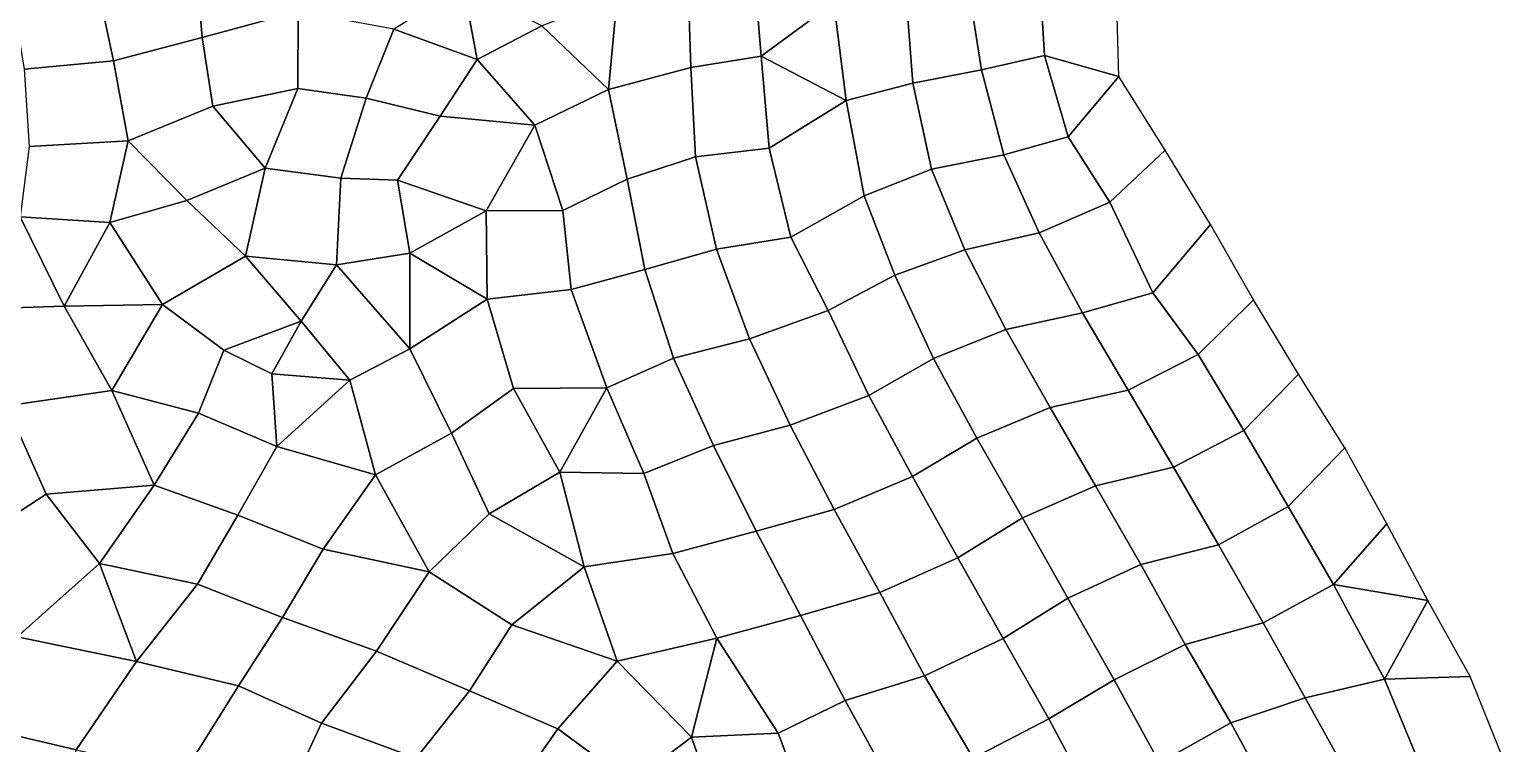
# Model space of a CAD drawing. Extents: x 727294 to 731543, y 8575035 to 8579824.
# Drawn here: x 730097.1 to 730436.2, y 8578290 to 8578454.2 of the extents above; entities that cross this region are included whole.
import ezdxf

# ---------------------------------------------------------------- set-up
doc = ezdxf.new("R2010")
doc.units = 0
for name, color, linetype in [('MESH_BOUND', 25, 'CONTINUOUS'), ('MESH_ELEMS', 250, 'CONTINUOUS'), ('MESH_NODES', 18, 'CONTINUOUS')]:
    doc.layers.add(name, color=color, linetype=linetype)

msp = doc.modelspace()

# ---------------------------------------------------------------- linework, layer by layer
at = {"layer": 'MESH_BOUND', "color": 25}
for points in [[(730347.86, 8578443.42, 34.97), (730347.33, 8578462.77, 33.88)], [(730358.5, 8578426.48, 38.17), (730347.86, 8578443.42, 34.97)], [(730368.91, 8578409.41, 38.16), (730358.5, 8578426.48, 38.17)], [(730378.84, 8578392.04, 38.17), (730368.91, 8578409.41, 38.16)], [(730389.22, 8578374.95, 38.17), (730378.84, 8578392.04, 38.17)], [(730399.89, 8578358.03, 38.17), (730389.22, 8578374.95, 38.17)], [(730409.53, 8578340.51, 38.17), (730399.89, 8578358.03, 38.17)], [(730418.93, 8578322.85, 38.17), (730409.53, 8578340.51, 38.17)], [(730428.71, 8578305.41, 38.17), (730418.93, 8578322.85, 38.17)], [(730436.16, 8578286.85, 38.15), (730428.71, 8578305.41, 38.17)]]:
    msp.add_polyline3d(points, dxfattribs=at)
at = {"layer": 'MESH_ELEMS', "color": 179}
for points in [[(730158.96, 8578458.39, 31.08), (730153.93, 8578475.77, 31.34), (730135.31, 8578470.7, 31.36), (730136.9, 8578452.4, 31.02)], [(730136.9, 8578452.4, 31.02), (730135.31, 8578470.7, 31.36), (730112.92, 8578463.65, 31.32), (730116.46, 8578447.04, 31.12)], [(730248.72, 8578464.25, 28.81), (730249.33, 8578445.47, 28.87), (730265.55, 8578448.08, 28.39), (730263.71, 8578470.49, 28.38)], [(730265.55, 8578448.08, 28.39), (730282.22, 8578460.37, 28.62), (730263.71, 8578470.49, 28.38), (730265.55, 8578448.08, 28.39)], [(730112.92, 8578463.65, 31.32), (730092.63, 8578465.15, 31.59), (730095.89, 8578445.09, 31.83), (730116.46, 8578447.04, 31.12)], [(730181.01, 8578454.32, 30.76), (730200.19, 8578447.32, 30.01), (730196.99, 8578464.14, 30.32), (730181.01, 8578454.32, 30.76)], [(730200.19, 8578447.32, 30.01), (730215.01, 8578455.08, 29.91), (730196.99, 8578464.14, 30.32), (730200.19, 8578447.32, 30.01)], [(730249.33, 8578445.47, 28.87), (730248.72, 8578464.25, 28.81), (730232.38, 8578461.78, 29.69), (730230.42, 8578440.42, 29.57)], [(730316.27, 8578444.98, 29.81), (730313.08, 8578464.87, 29.47), (730299.16, 8578458.82, 29.08), (730300.44, 8578441.89, 29.14)], [(730330.76, 8578448.26, 31.05), (730329.67, 8578466.07, 30.62), (730313.08, 8578464.87, 29.47), (730316.27, 8578444.98, 29.81)], [(730347.33, 8578462.77, 33.88), (730329.67, 8578466.07, 30.62), (730330.76, 8578448.26, 31.05), (730347.86, 8578443.42, 34.97)], [(730215.01, 8578455.08, 29.91), (730230.42, 8578440.42, 29.57), (730232.38, 8578461.78, 29.69), (730215.01, 8578455.08, 29.91)], [(730265.55, 8578448.08, 28.39), (730285.12, 8578437.9, 28.93), (730282.22, 8578460.37, 28.62), (730265.55, 8578448.08, 28.39)], [(730300.44, 8578441.89, 29.14), (730299.16, 8578458.82, 29.08), (730282.22, 8578460.37, 28.62), (730285.12, 8578437.9, 28.93)], [(730158.88, 8578440.69, 30.69), (730158.96, 8578458.39, 31.08), (730136.9, 8578452.4, 31.02), (730139.3, 8578436.61, 30.88)], [(730174.59, 8578438.45, 30.21), (730181.01, 8578454.32, 30.76), (730158.96, 8578458.39, 31.08), (730158.88, 8578440.69, 30.69)], [(730191.66, 8578434.33, 29.93), (730200.19, 8578447.32, 30.01), (730181.01, 8578454.32, 30.76), (730174.59, 8578438.45, 30.21)], [(730215.01, 8578455.08, 29.91), (730200.19, 8578447.32, 30.01), (730213.44, 8578432.26, 29.88), (730230.42, 8578440.42, 29.57)], [(730139.3, 8578436.61, 30.88), (730136.9, 8578452.4, 31.02), (730116.46, 8578447.04, 31.12), (730119.86, 8578428.63, 30.94)], [(730097.04, 8578427.3, 32.01), (730119.86, 8578428.63, 30.94), (730116.46, 8578447.04, 31.12), (730095.89, 8578445.09, 31.83)], [(730200.19, 8578447.32, 30.01), (730191.66, 8578434.33, 29.93), (730213.44, 8578432.26, 29.88), (730200.19, 8578447.32, 30.01)], [(730267.38, 8578426.97, 28.69), (730265.55, 8578448.08, 28.39), (730249.33, 8578445.47, 28.87), (730250.45, 8578424.93, 28.88)], [(730265.55, 8578448.08, 28.39), (730267.38, 8578426.97, 28.69), (730285.12, 8578437.9, 28.93), (730265.55, 8578448.08, 28.39)], [(730321.37, 8578425.37, 30.06), (730336.18, 8578429.58, 31.7), (730330.76, 8578448.26, 31.05), (730316.27, 8578444.98, 29.81)], [(730336.18, 8578429.58, 31.7), (730347.86, 8578443.42, 34.97), (730330.76, 8578448.26, 31.05), (730336.18, 8578429.58, 31.7)], [(730250.45, 8578424.93, 28.88), (730249.33, 8578445.47, 28.87), (730230.42, 8578440.42, 29.57), (730234.66, 8578419.84, 29.11)], [(730321.37, 8578425.37, 30.06), (730316.27, 8578444.98, 29.81), (730300.44, 8578441.89, 29.14), (730304.7, 8578422.09, 28.48)], [(730336.18, 8578429.58, 31.7), (730345.77, 8578414.51, 32.15), (730358.5, 8578426.48, 38.17), (730347.86, 8578443.42, 34.97)], [(730151.33, 8578422.34, 30.72), (730158.88, 8578440.69, 30.69), (730139.3, 8578436.61, 30.88), (730151.33, 8578422.34, 30.72)], [(730168.79, 8578420.02, 30.13), (730174.59, 8578438.45, 30.21), (730158.88, 8578440.69, 30.69), (730151.33, 8578422.34, 30.72)], [(730234.66, 8578419.84, 29.11), (730230.42, 8578440.42, 29.57), (730213.44, 8578432.26, 29.88), (730219.88, 8578412.58, 29.39)], [(730304.7, 8578422.09, 28.48), (730300.44, 8578441.89, 29.14), (730285.12, 8578437.9, 28.93), (730289.2, 8578415.99, 29.11)], [(730133.3, 8578414.89, 30.81), (730151.33, 8578422.34, 30.72), (730139.3, 8578436.61, 30.88), (730119.86, 8578428.63, 30.94)], [(730181.85, 8578419.6, 30.07), (730191.66, 8578434.33, 29.93), (730174.59, 8578438.45, 30.21), (730168.79, 8578420.02, 30.13)], [(730267.38, 8578426.97, 28.69), (730272.36, 8578406.46, 29.07), (730289.2, 8578415.99, 29.11), (730285.12, 8578437.9, 28.93)], [(730202.25, 8578412.52, 29.41), (730213.44, 8578432.26, 29.88), (730191.66, 8578434.33, 29.93), (730181.85, 8578419.6, 30.07)], [(730219.88, 8578412.58, 29.39), (730213.44, 8578432.26, 29.88), (730202.25, 8578412.52, 29.41), (730219.88, 8578412.58, 29.39)], [(730115.64, 8578409.85, 30.83), (730119.86, 8578428.63, 30.94), (730097.04, 8578427.3, 32.01), (730094.98, 8578411.17, 32.05)], [(730119.86, 8578428.63, 30.94), (730115.64, 8578409.85, 30.83), (730133.3, 8578414.89, 30.81), (730119.86, 8578428.63, 30.94)], [(730255.21, 8578403.68, 29.37), (730272.36, 8578406.46, 29.07), (730267.38, 8578426.97, 28.69), (730250.45, 8578424.93, 28.88)], [(730329.5, 8578407.5, 29.99), (730345.77, 8578414.51, 32.15), (730336.18, 8578429.58, 31.7), (730321.37, 8578425.37, 30.06)], [(730368.91, 8578409.41, 38.16), (730358.5, 8578426.48, 38.17), (730345.77, 8578414.51, 32.15), (730355.7, 8578393.68, 33.87)], [(730234.66, 8578419.84, 29.11), (730238.77, 8578399.03, 29.4), (730255.21, 8578403.68, 29.37), (730250.45, 8578424.93, 28.88)], [(730312.43, 8578403.59, 28.18), (730329.5, 8578407.5, 29.99), (730321.37, 8578425.37, 30.06), (730304.7, 8578422.09, 28.48)], [(730133.3, 8578414.89, 30.81), (730146.86, 8578402.07, 30.59), (730151.33, 8578422.34, 30.72), (730133.3, 8578414.89, 30.81)], [(730167.79, 8578400.07, 30.3), (730168.79, 8578420.02, 30.13), (730151.33, 8578422.34, 30.72), (730146.86, 8578402.07, 30.59)], [(730181.85, 8578419.6, 30.07), (730168.79, 8578420.02, 30.13), (730167.79, 8578400.07, 30.3), (730184.69, 8578402.78, 30.11)], [(730181.85, 8578419.6, 30.07), (730184.69, 8578402.78, 30.11), (730202.25, 8578412.52, 29.41), (730181.85, 8578419.6, 30.07)], [(730219.88, 8578412.58, 29.39), (730221.83, 8578394.43, 29.49), (730238.77, 8578399.03, 29.4), (730234.66, 8578419.84, 29.11)], [(730296.28, 8578397.71, 29.26), (730312.43, 8578403.59, 28.18), (730304.7, 8578422.09, 28.48), (730289.2, 8578415.99, 29.11)], [(730133.3, 8578414.89, 30.81), (730115.64, 8578409.85, 30.83), (730127.75, 8578390.96, 30.71), (730146.86, 8578402.07, 30.59)], [(730296.28, 8578397.71, 29.26), (730289.2, 8578415.99, 29.11), (730272.36, 8578406.46, 29.07), (730280.96, 8578389.56, 29.47)], [(730339.52, 8578389.08, 30.95), (730355.7, 8578393.68, 33.87), (730345.77, 8578414.51, 32.15), (730329.5, 8578407.5, 29.99)], [(730094.98, 8578411.17, 32.05), (730083.51, 8578389.91, 32.05), (730105.14, 8578390.61, 31.14), (730094.98, 8578411.17, 32.05)], [(730094.98, 8578411.17, 32.05), (730105.14, 8578390.61, 31.14), (730115.64, 8578409.85, 30.83), (730094.98, 8578411.17, 32.05)], [(730115.64, 8578409.85, 30.83), (730105.14, 8578390.61, 31.14), (730127.75, 8578390.96, 30.71), (730115.64, 8578409.85, 30.83)], [(730202.47, 8578392.22, 29.47), (730202.25, 8578412.52, 29.41), (730184.69, 8578402.78, 30.11), (730202.47, 8578392.22, 29.47)], [(730202.47, 8578392.22, 29.47), (730221.83, 8578394.43, 29.49), (730219.88, 8578412.58, 29.39), (730202.25, 8578412.52, 29.41)], [(730378.84, 8578392.04, 38.17), (730368.91, 8578409.41, 38.16), (730355.7, 8578393.68, 33.87), (730366.12, 8578379.47, 37.13)], [(730262.83, 8578383.05, 29.39), (730280.96, 8578389.56, 29.47), (730272.36, 8578406.46, 29.07), (730255.21, 8578403.68, 29.37)], [(730321.82, 8578385.22, 28.37), (730339.52, 8578389.08, 30.95), (730329.5, 8578407.5, 29.99), (730312.43, 8578403.59, 28.18)], [(730167.79, 8578400.07, 30.3), (730184.7, 8578380.81, 29.79), (730184.69, 8578402.78, 30.11), (730167.79, 8578400.07, 30.3)], [(730184.7, 8578380.81, 29.79), (730202.47, 8578392.22, 29.47), (730184.69, 8578402.78, 30.11), (730184.7, 8578380.81, 29.79)], [(730245.35, 8578378.64, 29.62), (730262.83, 8578383.05, 29.39), (730255.21, 8578403.68, 29.37), (730238.77, 8578399.03, 29.4)], [(730312.43, 8578403.59, 28.18), (730296.28, 8578397.71, 29.26), (730305.22, 8578378.52, 29.19), (730321.82, 8578385.22, 28.37)], [(730141.85, 8578380.5, 30.56), (730159.68, 8578387.17, 30.43), (730146.86, 8578402.07, 30.59), (730127.75, 8578390.96, 30.71)], [(730159.68, 8578387.17, 30.43), (730167.79, 8578400.07, 30.3), (730146.86, 8578402.07, 30.59), (730159.68, 8578387.17, 30.43)], [(730167.79, 8578400.07, 30.3), (730159.68, 8578387.17, 30.43), (730170.87, 8578373.6, 30.19), (730184.7, 8578380.81, 29.79)], [(730245.35, 8578378.64, 29.62), (730238.77, 8578399.03, 29.4), (730221.83, 8578394.43, 29.49), (730229.97, 8578371.81, 29.76)], [(730305.22, 8578378.52, 29.19), (730296.28, 8578397.71, 29.26), (730280.96, 8578389.56, 29.47), (730290.29, 8578370.06, 29.26)], [(730221.83, 8578394.43, 29.49), (730202.47, 8578392.22, 29.47), (730208.49, 8578371.63, 29.65), (730229.97, 8578371.81, 29.76)], [(730349.96, 8578371.25, 31.07), (730366.12, 8578379.47, 37.13), (730355.7, 8578393.68, 33.87), (730339.52, 8578389.08, 30.95)], [(730105.14, 8578390.61, 31.14), (730083.51, 8578389.91, 32.05), (730091.93, 8578367.64, 31.57), (730116.04, 8578371.21, 31.01)], [(730127.75, 8578390.96, 30.71), (730105.14, 8578390.61, 31.14), (730116.04, 8578371.21, 31.01), (730127.75, 8578390.96, 30.71)], [(730136.05, 8578365.98, 30.71), (730141.85, 8578380.5, 30.56), (730127.75, 8578390.96, 30.71), (730116.04, 8578371.21, 31.01)], [(730208.49, 8578371.63, 29.65), (730202.47, 8578392.22, 29.47), (730184.7, 8578380.81, 29.79), (730194.23, 8578361.35, 29.93)], [(730280.96, 8578389.56, 29.47), (730262.83, 8578383.05, 29.39), (730272.22, 8578363.21, 29.75), (730290.29, 8578370.06, 29.26)], [(730339.52, 8578389.08, 30.95), (730321.82, 8578385.22, 28.37), (730332.02, 8578367.29, 29.02), (730349.96, 8578371.25, 31.07)], [(730366.12, 8578379.47, 37.13), (730376.58, 8578361.99, 37.22), (730389.22, 8578374.95, 38.17), (730378.84, 8578392.04, 38.17)], [(730141.85, 8578380.5, 30.56), (730152.9, 8578375.03, 30.4), (730159.68, 8578387.17, 30.43), (730141.85, 8578380.5, 30.56)], [(730159.68, 8578387.17, 30.43), (730152.9, 8578375.03, 30.4), (730170.87, 8578373.6, 30.19), (730159.68, 8578387.17, 30.43)], [(730262.83, 8578383.05, 29.39), (730245.35, 8578378.64, 29.62), (730254.57, 8578358.57, 29.58), (730272.22, 8578363.21, 29.75)], [(730315.2, 8578360.2, 28.81), (730332.02, 8578367.29, 29.02), (730321.82, 8578385.22, 28.37), (730305.22, 8578378.52, 29.19)], [(730136.05, 8578365.98, 30.71), (730154.05, 8578358.32, 30.28), (730152.9, 8578375.03, 30.4), (730141.85, 8578380.5, 30.56)], [(730170.87, 8578373.6, 30.19), (730176.76, 8578351.83, 30.16), (730194.23, 8578361.35, 29.93), (730184.7, 8578380.81, 29.79)], [(730366.12, 8578379.47, 37.13), (730349.96, 8578371.25, 31.07), (730360.45, 8578353.56, 31.33), (730376.58, 8578361.99, 37.22)], [(730245.35, 8578378.64, 29.62), (730229.97, 8578371.81, 29.76), (730238.51, 8578352.1, 29.83), (730254.57, 8578358.57, 29.58)], [(730315.2, 8578360.2, 28.81), (730305.22, 8578378.52, 29.19), (730290.29, 8578370.06, 29.26), (730300.33, 8578351.41, 29.38)], [(730170.87, 8578373.6, 30.19), (730152.9, 8578375.03, 30.4), (730154.05, 8578358.32, 30.28), (730170.87, 8578373.6, 30.19)], [(730170.87, 8578373.6, 30.19), (730154.05, 8578358.32, 30.28), (730176.76, 8578351.83, 30.16), (730170.87, 8578373.6, 30.19)], [(730399.89, 8578358.03, 38.17), (730389.22, 8578374.95, 38.17), (730376.58, 8578361.99, 37.22), (730386.84, 8578344.48, 36.95)], [(730100.98, 8578347.35, 30.97), (730125.81, 8578349.42, 30.86), (730116.04, 8578371.21, 31.01), (730091.93, 8578367.64, 31.57)], [(730125.81, 8578349.42, 30.86), (730136.05, 8578365.98, 30.71), (730116.04, 8578371.21, 31.01), (730125.81, 8578349.42, 30.86)], [(730194.23, 8578361.35, 29.93), (730202.89, 8578342.84, 30.09), (730219.19, 8578352.37, 29.87), (730208.49, 8578371.63, 29.65)], [(730219.19, 8578352.37, 29.87), (730229.97, 8578371.81, 29.76), (730208.49, 8578371.63, 29.65), (730219.19, 8578352.37, 29.87)], [(730238.51, 8578352.1, 29.83), (730229.97, 8578371.81, 29.76), (730219.19, 8578352.37, 29.87), (730238.51, 8578352.1, 29.83)], [(730282.34, 8578343.85, 29.77), (730300.33, 8578351.41, 29.38), (730290.29, 8578370.06, 29.26), (730272.22, 8578363.21, 29.75)], [(730349.96, 8578371.25, 31.07), (730332.02, 8578367.29, 29.02), (730342.49, 8578349.3, 29.27), (730360.45, 8578353.56, 31.33)], [(730100.98, 8578347.35, 30.97), (730091.93, 8578367.64, 31.57), (730076.02, 8578354.36, 31.67), (730085.88, 8578337.52, 31.35)], [(730145.07, 8578342.49, 30.36), (730154.05, 8578358.32, 30.28), (730136.05, 8578365.98, 30.71), (730125.81, 8578349.42, 30.86)], [(730325.66, 8578341.88, 28.2), (730342.49, 8578349.3, 29.27), (730332.02, 8578367.29, 29.02), (730315.2, 8578360.2, 28.81)], [(730264.39, 8578338.83, 29.97), (730282.34, 8578343.85, 29.77), (730272.22, 8578363.21, 29.75), (730254.57, 8578358.57, 29.58)], [(730370.78, 8578335.71, 31.54), (730386.84, 8578344.48, 36.95), (730376.58, 8578361.99, 37.22), (730360.45, 8578353.56, 31.33)], [(730202.89, 8578342.84, 30.09), (730194.23, 8578361.35, 29.93), (730176.76, 8578351.83, 30.16), (730189.1, 8578329.47, 30.17)], [(730245.18, 8578333.67, 29.8), (730264.39, 8578338.83, 29.97), (730254.57, 8578358.57, 29.58), (730238.51, 8578352.1, 29.83)], [(730300.33, 8578351.41, 29.38), (730310.79, 8578332.73, 29.48), (730325.66, 8578341.88, 28.2), (730315.2, 8578360.2, 28.81)], [(730164.71, 8578334.71, 30.27), (730176.76, 8578351.83, 30.16), (730154.05, 8578358.32, 30.28), (730145.07, 8578342.49, 30.36)], [(730386.84, 8578344.48, 36.95), (730397.27, 8578326.6, 37.02), (730409.53, 8578340.51, 38.17), (730399.89, 8578358.03, 38.17)], [(730164.71, 8578334.71, 30.27), (730189.1, 8578329.47, 30.17), (730176.76, 8578351.83, 30.16), (730164.71, 8578334.71, 30.27)], [(730202.89, 8578342.84, 30.09), (730224.8, 8578330.61, 30.02), (730219.19, 8578352.37, 29.87), (730202.89, 8578342.84, 30.09)], [(730224.8, 8578330.61, 30.02), (730245.18, 8578333.67, 29.8), (730238.51, 8578352.1, 29.83), (730219.19, 8578352.37, 29.87)], [(730352.93, 8578331.2, 29.57), (730370.78, 8578335.71, 31.54), (730360.45, 8578353.56, 31.33), (730342.49, 8578349.3, 29.27)], [(730113.24, 8578331.38, 30.9), (730125.81, 8578349.42, 30.86), (730100.98, 8578347.35, 30.97), (730113.24, 8578331.38, 30.9)], [(730135.76, 8578326.65, 30.6), (730145.07, 8578342.49, 30.36), (730125.81, 8578349.42, 30.86), (730113.24, 8578331.38, 30.9)], [(730300.33, 8578351.41, 29.38), (730282.34, 8578343.85, 29.77), (730292.82, 8578324.74, 29.52), (730310.79, 8578332.73, 29.48)], [(730336.09, 8578323.44, 28.07), (730352.93, 8578331.2, 29.57), (730342.49, 8578349.3, 29.27), (730325.66, 8578341.88, 28.2)], [(730085.88, 8578337.52, 31.35), (730094.26, 8578314.5, 31.2), (730113.24, 8578331.38, 30.9), (730100.98, 8578347.35, 30.97)], [(730155.32, 8578319, 30.47), (730164.71, 8578334.71, 30.27), (730145.07, 8578342.49, 30.36), (730135.76, 8578326.65, 30.6)], [(730202.89, 8578342.84, 30.09), (730189.1, 8578329.47, 30.17), (730208.16, 8578317.31, 30.2), (730224.8, 8578330.61, 30.02)], [(730282.34, 8578343.85, 29.77), (730264.39, 8578338.83, 29.97), (730274.6, 8578319.4, 29.94), (730292.82, 8578324.74, 29.52)], [(730336.09, 8578323.44, 28.07), (730325.66, 8578341.88, 28.2), (730310.79, 8578332.73, 29.48), (730321.19, 8578314.13, 29.46)], [(730386.84, 8578344.48, 36.95), (730370.78, 8578335.71, 31.54), (730381.04, 8578317.74, 31.56), (730397.27, 8578326.6, 37.02)], [(730255.36, 8578314.25, 29.98), (730274.6, 8578319.4, 29.94), (730264.39, 8578338.83, 29.97), (730245.18, 8578333.67, 29.8)], [(730397.27, 8578326.6, 37.02), (730418.93, 8578322.85, 38.17), (730409.53, 8578340.51, 38.17), (730397.27, 8578326.6, 37.02)], [(730164.71, 8578334.71, 30.27), (730155.32, 8578319, 30.47), (730177.01, 8578311.2, 30.48), (730189.1, 8578329.47, 30.17)], [(730363.1, 8578312.8, 29.46), (730381.04, 8578317.74, 31.56), (730370.78, 8578335.71, 31.54), (730352.93, 8578331.2, 29.57)], [(730113.24, 8578331.38, 30.9), (730094.26, 8578314.5, 31.2), (730121.76, 8578308.83, 31.07), (730113.24, 8578331.38, 30.9)], [(730113.24, 8578331.38, 30.9), (730121.76, 8578308.83, 31.07), (730135.76, 8578326.65, 30.6), (730113.24, 8578331.38, 30.9)], [(730245.18, 8578333.67, 29.8), (730224.8, 8578330.61, 30.02), (730232.39, 8578308.92, 30.12), (730255.36, 8578314.25, 29.98)], [(730303.14, 8578305.53, 29.46), (730321.19, 8578314.13, 29.46), (730310.79, 8578332.73, 29.48), (730292.82, 8578324.74, 29.52)], [(730198.4, 8578302.14, 30.34), (730208.16, 8578317.31, 30.2), (730189.1, 8578329.47, 30.17), (730177.01, 8578311.2, 30.48)], [(730224.8, 8578330.61, 30.02), (730208.16, 8578317.31, 30.2), (730232.39, 8578308.92, 30.12), (730224.8, 8578330.61, 30.02)], [(730346.77, 8578304.66, 28.95), (730363.1, 8578312.8, 29.46), (730352.93, 8578331.2, 29.57), (730336.09, 8578323.44, 28.07)], [(730145.22, 8578303.27, 30.58), (730155.32, 8578319, 30.47), (730135.76, 8578326.65, 30.6), (730121.76, 8578308.83, 31.07)], [(730284.86, 8578299.88, 29.69), (730303.14, 8578305.53, 29.46), (730292.82, 8578324.74, 29.52), (730274.6, 8578319.4, 29.94)], [(730397.27, 8578326.6, 37.02), (730381.04, 8578317.74, 31.56), (730390.76, 8578300.47, 32.13), (730408.99, 8578304.77, 37.86)], [(730397.27, 8578326.6, 37.02), (730408.99, 8578304.77, 37.86), (730418.93, 8578322.85, 38.17), (730397.27, 8578326.6, 37.02)], [(730321.19, 8578314.13, 29.46), (730331.77, 8578295.63, 29.16), (730346.77, 8578304.66, 28.95), (730336.09, 8578323.44, 28.07)], [(730418.93, 8578322.85, 38.17), (730408.99, 8578304.77, 37.86), (730428.71, 8578305.41, 38.17), (730418.93, 8578322.85, 38.17)], [(730164.3, 8578294.66, 30.46), (730177.01, 8578311.2, 30.48), (730155.32, 8578319, 30.47), (730145.22, 8578303.27, 30.58)], [(730274.6, 8578319.4, 29.94), (730255.36, 8578314.25, 29.98), (730269.46, 8578292.37, 29.76), (730284.86, 8578299.88, 29.69)], [(730107.9, 8578288.51, 30.86), (730121.76, 8578308.83, 31.07), (730094.26, 8578314.5, 31.2), (730085.98, 8578293.66, 31.16)], [(730218.71, 8578293.35, 30.1), (730232.39, 8578308.92, 30.12), (730208.16, 8578317.31, 30.2), (730198.4, 8578302.14, 30.34)], [(730373.64, 8578294.71, 29.43), (730390.76, 8578300.47, 32.13), (730381.04, 8578317.74, 31.56), (730363.1, 8578312.8, 29.46)], [(730186.11, 8578286.58, 30.28), (730198.4, 8578302.14, 30.34), (730177.01, 8578311.2, 30.48), (730164.3, 8578294.66, 30.46)], [(730232.39, 8578308.92, 30.12), (730249.52, 8578291.45, 30.17), (730255.36, 8578314.25, 29.98), (730232.39, 8578308.92, 30.12)], [(730249.52, 8578291.45, 30.17), (730269.46, 8578292.37, 29.76), (730255.36, 8578314.25, 29.98), (730249.52, 8578291.45, 30.17)], [(730321.19, 8578314.13, 29.46), (730303.14, 8578305.53, 29.46), (730314.33, 8578286.64, 29.86), (730331.77, 8578295.63, 29.16)], [(730357.2, 8578285.58, 28.02), (730373.64, 8578294.71, 29.43), (730363.1, 8578312.8, 29.46), (730346.77, 8578304.66, 28.95)], [(730132.57, 8578283.01, 30.65), (730145.22, 8578303.27, 30.58), (730121.76, 8578308.83, 31.07), (730107.9, 8578288.51, 30.86)], [(730235.58, 8578280.94, 30.26), (730249.52, 8578291.45, 30.17), (730232.39, 8578308.92, 30.12), (730218.71, 8578293.35, 30.1)], [(730295.98, 8578279.6, 29.94), (730314.33, 8578286.64, 29.86), (730303.14, 8578305.53, 29.46), (730284.86, 8578299.88, 29.69)], [(730357.2, 8578285.58, 28.02), (730346.77, 8578304.66, 28.95), (730331.77, 8578295.63, 29.16), (730341.79, 8578276.82, 32.8)], [(730400.73, 8578282.46, 32.16), (730416.02, 8578287.8, 37.86), (730408.99, 8578304.77, 37.86), (730390.76, 8578300.47, 32.13)], [(730416.02, 8578287.8, 37.86), (730436.16, 8578286.85, 38.15), (730428.71, 8578305.41, 38.17), (730408.99, 8578304.77, 37.86)], [(730155.24, 8578275.02, 30.46), (730164.3, 8578294.66, 30.46), (730145.22, 8578303.27, 30.58), (730132.57, 8578283.01, 30.65)], [(730198.4, 8578302.14, 30.34), (730186.11, 8578286.58, 30.28), (730206.96, 8578276.58, 30.25), (730218.71, 8578293.35, 30.1)], [(730277.1, 8578272.01, 32.4), (730295.98, 8578279.6, 29.94), (730284.86, 8578299.88, 29.69), (730269.46, 8578292.37, 29.76)], [(730390.76, 8578300.47, 32.13), (730373.64, 8578294.71, 29.43), (730384.05, 8578275.6, 29.96), (730400.73, 8578282.46, 32.16)], [(730164.3, 8578294.66, 30.46), (730155.24, 8578275.02, 30.46), (730175.28, 8578269.97, 30.63), (730186.11, 8578286.58, 30.28)], [(730324.54, 8578268.92, 36.57), (730341.79, 8578276.82, 32.8), (730331.77, 8578295.63, 29.16), (730314.33, 8578286.64, 29.86)], [(730373.64, 8578294.71, 29.43), (730357.2, 8578285.58, 28.02), (730367.64, 8578269.08, 28.2), (730384.05, 8578275.6, 29.96)], [(730085.98, 8578293.66, 31.16), (730080.39, 8578269.22, 31.07), (730104.98, 8578271.54, 30.87), (730107.9, 8578288.51, 30.86)], [(730218.71, 8578293.35, 30.1), (730206.96, 8578276.58, 30.25), (730226.21, 8578267.29, 30.32), (730235.58, 8578280.94, 30.26)], [(730249.52, 8578291.45, 30.17), (730235.58, 8578280.94, 30.26), (730257.57, 8578268.27, 30.29), (730249.52, 8578291.45, 30.17)], [(730257.57, 8578268.27, 30.29), (730277.1, 8578272.01, 32.4), (730269.46, 8578292.37, 29.76), (730249.52, 8578291.45, 30.17)]]:
    msp.add_3dface(points, dxfattribs=at)
at = {"layer": 'MESH_NODES', "color": 18}
for p in [(730136.9, 8578452.4, 31.02), (730116.46, 8578447.04, 31.12), (730200.19, 8578447.32, 30.01), (730265.55, 8578448.08, 28.39), (730330.76, 8578448.26, 31.05), (730249.33, 8578445.47, 28.87), (730316.27, 8578444.98, 29.81), (730347.86, 8578443.42, 34.97), (730158.88, 8578440.69, 30.69), (730230.42, 8578440.42, 29.57), (730300.44, 8578441.89, 29.14), (730139.3, 8578436.61, 30.88), (730174.59, 8578438.45, 30.21), (730285.12, 8578437.9, 28.93), (730191.66, 8578434.33, 29.93), (730213.44, 8578432.26, 29.88), (730119.86, 8578428.63, 30.94), (730267.38, 8578426.97, 28.69), (730336.18, 8578429.58, 31.7), (730358.5, 8578426.48, 38.17), (730250.45, 8578424.93, 28.88), (730321.37, 8578425.37, 30.06), (730151.33, 8578422.34, 30.72), (730168.79, 8578420.02, 30.13), (730181.85, 8578419.6, 30.07), (730234.66, 8578419.84, 29.11), (730304.7, 8578422.09, 28.48), (730133.3, 8578414.89, 30.81), (730289.2, 8578415.99, 29.11), (730345.77, 8578414.51, 32.15), (730115.64, 8578409.85, 30.83), (730202.25, 8578412.52, 29.41), (730219.88, 8578412.58, 29.39), (730368.91, 8578409.41, 38.16), (730272.36, 8578406.46, 29.07), (730329.5, 8578407.5, 29.99), (730184.69, 8578402.78, 30.11), (730255.21, 8578403.68, 29.37), (730312.43, 8578403.59, 28.18), (730146.86, 8578402.07, 30.59), (730167.79, 8578400.07, 30.3), (730238.77, 8578399.03, 29.4), (730296.28, 8578397.71, 29.26), (730221.83, 8578394.43, 29.49), (730355.7, 8578393.68, 33.87), (730105.14, 8578390.61, 31.14), (730127.75, 8578390.96, 30.71), (730202.47, 8578392.22, 29.47), (730280.96, 8578389.56, 29.47), (730339.52, 8578389.08, 30.95), (730378.84, 8578392.04, 38.17), (730159.68, 8578387.17, 30.43), (730262.83, 8578383.05, 29.39), (730321.82, 8578385.22, 28.37), (730141.85, 8578380.5, 30.56), (730184.7, 8578380.81, 29.79), (730366.12, 8578379.47, 37.13), (730245.35, 8578378.64, 29.62), (730305.22, 8578378.52, 29.19), (730152.9, 8578375.03, 30.4), (730170.87, 8578373.6, 30.19), (730389.22, 8578374.95, 38.17), (730116.04, 8578371.21, 31.01), (730208.49, 8578371.63, 29.65), (730229.97, 8578371.81, 29.76), (730290.29, 8578370.06, 29.26), (730349.96, 8578371.25, 31.07), (730136.05, 8578365.98, 30.71), (730332.02, 8578367.29, 29.02), (730272.22, 8578363.21, 29.75), (730376.58, 8578361.99, 37.22), (730194.23, 8578361.35, 29.93), (730254.57, 8578358.57, 29.58), (730315.2, 8578360.2, 28.81), (730154.05, 8578358.32, 30.28), (730399.89, 8578358.03, 38.17), (730176.76, 8578351.83, 30.16), (730219.19, 8578352.37, 29.87), (730238.51, 8578352.1, 29.83), (730360.45, 8578353.56, 31.33), (730125.81, 8578349.42, 30.86), (730300.33, 8578351.41, 29.38), (730342.49, 8578349.3, 29.27), (730100.98, 8578347.35, 30.97), (730145.07, 8578342.49, 30.36), (730202.89, 8578342.84, 30.09), (730282.34, 8578343.85, 29.77), (730325.66, 8578341.88, 28.2), (730386.84, 8578344.48, 36.95), (730264.39, 8578338.83, 29.97), (730409.53, 8578340.51, 38.17), (730164.71, 8578334.71, 30.27), (730370.78, 8578335.71, 31.54), (730113.24, 8578331.38, 30.9), (730245.18, 8578333.67, 29.8), (730310.79, 8578332.73, 29.48), (730189.1, 8578329.47, 30.17), (730224.8, 8578330.61, 30.02), (730352.93, 8578331.2, 29.57), (730135.76, 8578326.65, 30.6), (730292.82, 8578324.74, 29.52), (730397.27, 8578326.6, 37.02), (730336.09, 8578323.44, 28.07), (730418.93, 8578322.85, 38.17), (730155.32, 8578319, 30.47), (730274.6, 8578319.4, 29.94), (730208.16, 8578317.31, 30.2), (730381.04, 8578317.74, 31.56), (730177.01, 8578311.2, 30.48), (730255.36, 8578314.25, 29.98), (730321.19, 8578314.13, 29.46), (730363.1, 8578312.8, 29.46), (730121.76, 8578308.83, 31.07), (730232.39, 8578308.92, 30.12), (730303.14, 8578305.53, 29.46), (730346.77, 8578304.66, 28.95), (730408.99, 8578304.77, 37.86), (730428.71, 8578305.41, 38.17), (730145.22, 8578303.27, 30.58), (730198.4, 8578302.14, 30.34), (730284.86, 8578299.88, 29.69), (730390.76, 8578300.47, 32.13), (730164.3, 8578294.66, 30.46), (730331.77, 8578295.63, 29.16), (730373.64, 8578294.71, 29.43), (730218.71, 8578293.35, 30.1), (730249.52, 8578291.45, 30.17), (730269.46, 8578292.37, 29.76)]:
    msp.add_point(p, dxfattribs=at)

doc.saveas('drawing.dxf')
